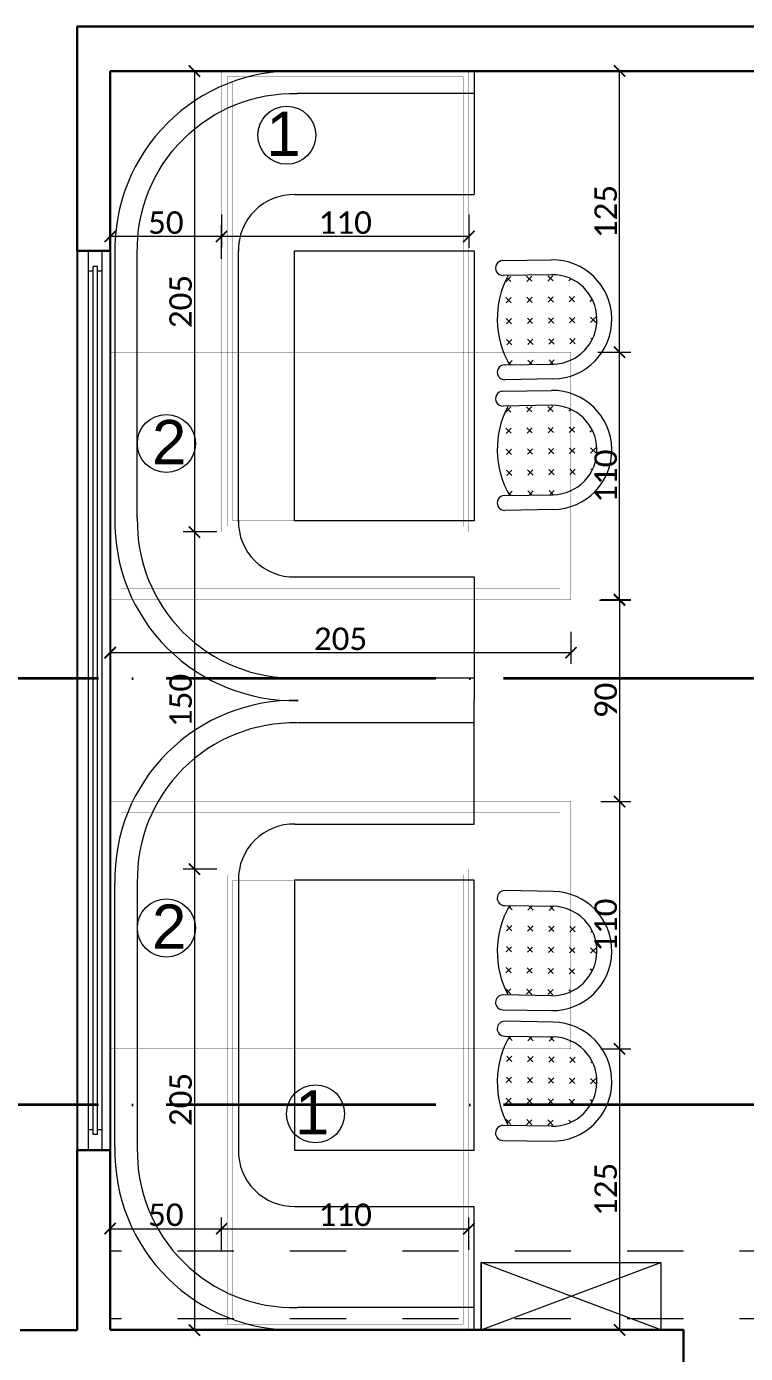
# Model space of a CAD drawing. Header units: centimetres. Extents: x -26724 to 60145, y -23645 to 6771.
# Drawn here: x -11013 to -10693, y 2288 to 2879 of the extents above; entities that cross this region are included whole.
import ezdxf

# ---------------------------------------------------------------- set-up
doc = ezdxf.new("R2010")
doc.units = ezdxf.units.CM
for name, pattern in [('ACAD_ISO04W100', [30, 24, -3, 0, -3]), ('AUSGEZOGEN', [0]), ('DALEKOVOD_VN', [5, 2.5, -2.5])]:
    doc.linetypes.add(name, pattern=pattern)
doc.layers.add('2.IZGLED', color=7, linetype='Continuous', lineweight=13)
doc.layers.add('4.KOTE', color=88, linetype='Continuous', lineweight=15)
doc.layers.add('3.IZGLED 2', color=7, linetype='Continuous', lineweight=9, true_color=0x4a4a4a)
doc.layers.add('IZGLED 2', color=253, linetype='Continuous', lineweight=9, true_color=0x828282)
doc.styles.add('0.15', font='arial.ttf', dxfattribs={"height": 0.15})
doc.styles.get("Standard").update_dxf_attribs({"font": 'calibri.ttf'})
doc.dimstyles.new('ja 1 50', dxfattribs={"dimtxt": 10, "dimasz": 5, "dimexe": 5, "dimexo": 5, "dimgap": 1, "dimtad": 1, "dimdec": 0, "dimtxsty": 'Standard', "dimblk": 'ARCHTICK', "dimcen": 2.5, "dimclrd": 256, "dimclrt": 7, "dimadec": 0, "dimazin": 0, "dimtfac": 1, "dimtdec": 0, "dimtix": 1, "dimtmove": 1, "dimatfit": 3, "dimldrblk": 'ARCHTICK', "dimfxl": 10, "dimfxlon": 1, "dimlwd": 0, "dimlwe": 9, "dimarcsym": 0})

# ---------------------------------------------------------------- blocks, each defined once
blk = doc.blocks.new('PANEL')
at = {"layer": '2.IZGLED', "color": 116, "ltscale": 12, "true_color": 0x136734, "const_width": 0.1, "elevation": 13.5}
blk.add_lwpolyline([(6748.61, 1407.99), (6953.61, 1407.99), (6953.61, 1297.99), (6748.61, 1297.99), (6748.61, 1407.99)], dxfattribs=at)
blk.add_lwpolyline([(6753.61, 1402.99), (6948.61, 1402.99), (6948.61, 1302.99), (6753.61, 1302.99)], close=True, dxfattribs=at)
blk = doc.blocks.new('_ArchTick')
at = {"color": 0, "linetype": 'ByBlock', "const_width": 0.15}
blk.add_lwpolyline([(-0.5, -0.5), (0.5, 0.5)], dxfattribs=at)
blk = doc.blocks.new('*D1831')
at = {"layer": '4.KOTE', "color": 0, "lineweight": 9, "transparency": 16777216}
for p, q in [((-10975.73, 2609.36), (-10975.73, 2595.15)), ((-10770.73, 2609.36), (-10770.73, 2595.15))]:
    blk.add_line(p, q, dxfattribs=at)
at = {"layer": '4.KOTE', "lineweight": 0, "transparency": 16777216}
blk.add_line((-10770.73, 2600.15), (-10975.73, 2600.15), dxfattribs=at)
at = {"layer": 'Defpoints', "color": 0, "transparency": 16777216}
for p in [(-10975.73, 2635, 13.5), (-10770.73, 2635, 13.5), (-10975.73, 2600.15)]:
    blk.add_point(p, dxfattribs=at)
at = {"layer": '4.KOTE', "lineweight": 0, "transparency": 16777216, "xscale": 5, "yscale": 5, "zscale": 5, "rotation": 180}
blk.add_blockref('_ArchTick', (-10975.73, 2600.15), dxfattribs=at)
at = {"layer": '4.KOTE', "lineweight": 0, "transparency": 16777216, "xscale": 5, "yscale": 5, "zscale": 5}
blk.add_blockref('_ArchTick', (-10770.73, 2600.15), dxfattribs=at)
at = {"layer": '4.KOTE', "color": 7, "transparency": 16777216, "insert": (-10873.23, 2606.28), "char_height": 10, "attachment_point": 5}
blk.add_mtext('205', dxfattribs=at)
blk = doc.blocks.new('*D1832')
at = {"layer": '4.KOTE', "color": 0, "lineweight": 9, "transparency": 16777216}
for p, q in [((-10758.05, 2733.84), (-10744.11, 2733.84)), ((-10758.05, 2623.53), (-10744.11, 2623.53))]:
    blk.add_line(p, q, dxfattribs=at)
at = {"layer": '4.KOTE', "lineweight": 0, "transparency": 16777216}
blk.add_line((-10749.11, 2623.53), (-10749.11, 2733.84), dxfattribs=at)
at = {"layer": 'Defpoints', "color": 0, "transparency": 16777216}
for p in [(-10778.01, 2733.84, 13.5), (-10749.11, 2733.84), (-10778.01, 2623.53, 13.5)]:
    blk.add_point(p, dxfattribs=at)
at = {"layer": '4.KOTE', "lineweight": 0, "transparency": 16777216, "xscale": 5, "yscale": 5, "zscale": 5}
for p, rotation in [((-10749.11, 2733.84), 90), ((-10749.11, 2623.53), 270)]:
    blk.add_blockref('_ArchTick', p, dxfattribs=dict(at, rotation=rotation))
at = {"layer": '4.KOTE', "color": 7, "transparency": 16777216, "insert": (-10755.23, 2678.68), "char_height": 10, "attachment_point": 5, "rotation": 90}
blk.add_mtext('110', dxfattribs=at)
blk = doc.blocks.new('*D1833')
at = {"layer": '4.KOTE', "color": 0, "lineweight": 9, "transparency": 16777216}
for p, q in [((-10928.3, 2858.84), (-10943.22, 2858.84)), ((-10928.3, 2653.84), (-10943.22, 2653.84))]:
    blk.add_line(p, q, dxfattribs=at)
at = {"layer": '4.KOTE', "lineweight": 0, "transparency": 16777216}
blk.add_line((-10938.22, 2858.84), (-10938.22, 2653.84), dxfattribs=at)
at = {"layer": 'Defpoints', "color": 0, "transparency": 16777216}
for p in [(-10816.13, 2858.84, 13.5), (-10938.22, 2653.84), (-10816.13, 2653.84, 13.5)]:
    blk.add_point(p, dxfattribs=at)
at = {"layer": '4.KOTE', "lineweight": 0, "transparency": 16777216, "xscale": 5, "yscale": 5, "zscale": 5}
for p, rotation in [((-10938.22, 2858.84), 90), ((-10938.22, 2653.84), 270)]:
    blk.add_blockref('_ArchTick', p, dxfattribs=dict(at, rotation=rotation))
at = {"layer": '4.KOTE', "color": 7, "transparency": 16777216, "insert": (-10944.34, 2756.34), "char_height": 10, "attachment_point": 5, "rotation": 90}
blk.add_mtext('205', dxfattribs=at)
blk = doc.blocks.new('*D1834')
at = {"layer": '4.KOTE', "color": 0, "lineweight": 9, "transparency": 16777216}
for p, q in [((-10975.73, 2782.12), (-10975.73, 2790.3)), ((-10926.13, 2775.37), (-10926.13, 2790.3))]:
    blk.add_line(p, q, dxfattribs=at)
at = {"layer": '4.KOTE', "lineweight": 0, "transparency": 16777216}
blk.add_line((-10926.13, 2785.3), (-10975.73, 2785.3), dxfattribs=at)
at = {"layer": 'Defpoints', "color": 0, "transparency": 16777216}
for p in [(-10975.73, 2785.3), (-10975.73, 2778.89, 13.5), (-10926.13, 2653.84, 13.5)]:
    blk.add_point(p, dxfattribs=at)
at = {"layer": '4.KOTE', "lineweight": 0, "transparency": 16777216, "xscale": 5, "yscale": 5, "zscale": 5, "rotation": 180}
blk.add_blockref('_ArchTick', (-10975.73, 2785.3), dxfattribs=at)
at = {"layer": '4.KOTE', "lineweight": 0, "transparency": 16777216, "xscale": 5, "yscale": 5, "zscale": 5}
blk.add_blockref('_ArchTick', (-10926.13, 2785.3), dxfattribs=at)
at = {"layer": '4.KOTE', "color": 7, "transparency": 16777216, "insert": (-10950.93, 2791.42), "char_height": 10, "attachment_point": 5}
blk.add_mtext('50', dxfattribs=at)
blk = doc.blocks.new('*D1835')
at = {"layer": '4.KOTE', "color": 0, "lineweight": 9, "transparency": 16777216}
for p, q in [((-10926.13, 2795.08), (-10926.13, 2780.3)), ((-10816.13, 2795.08), (-10816.13, 2780.3))]:
    blk.add_line(p, q, dxfattribs=at)
at = {"layer": '4.KOTE', "lineweight": 0, "transparency": 16777216}
blk.add_line((-10816.13, 2785.3), (-10926.13, 2785.3), dxfattribs=at)
at = {"layer": 'Defpoints', "color": 0, "transparency": 16777216}
for p in [(-10926.13, 2858.84, 13.5), (-10816.13, 2858.84, 13.5), (-10926.13, 2785.3)]:
    blk.add_point(p, dxfattribs=at)
at = {"layer": '4.KOTE', "lineweight": 0, "transparency": 16777216, "xscale": 5, "yscale": 5, "zscale": 5, "rotation": 180}
blk.add_blockref('_ArchTick', (-10926.13, 2785.3), dxfattribs=at)
at = {"layer": '4.KOTE', "lineweight": 0, "transparency": 16777216, "xscale": 5, "yscale": 5, "zscale": 5}
blk.add_blockref('_ArchTick', (-10816.13, 2785.3), dxfattribs=at)
at = {"layer": '4.KOTE', "color": 7, "transparency": 16777216, "insert": (-10871.13, 2791.42), "char_height": 10, "attachment_point": 5}
blk.add_mtext('110', dxfattribs=at)
blk = doc.blocks.new('*D1836')
at = {"layer": '4.KOTE', "color": 0, "lineweight": 9, "transparency": 16777216}
for p, q in [((-10928.3, 2653.84), (-10943.22, 2653.84)), ((-10928.3, 2503.94), (-10943.22, 2503.94))]:
    blk.add_line(p, q, dxfattribs=at)
at = {"layer": '4.KOTE', "lineweight": 0, "transparency": 16777216}
blk.add_line((-10938.22, 2653.84), (-10938.22, 2503.94), dxfattribs=at)
at = {"layer": 'Defpoints', "color": 0, "transparency": 16777216}
for p in [(-10816.13, 2653.84, 13.5), (-10938.22, 2503.94), (-10816.13, 2503.94, 13.5)]:
    blk.add_point(p, dxfattribs=at)
at = {"layer": '4.KOTE', "lineweight": 0, "transparency": 16777216, "xscale": 5, "yscale": 5, "zscale": 5}
for p, rotation in [((-10938.22, 2653.84), 90), ((-10938.22, 2503.94), 270)]:
    blk.add_blockref('_ArchTick', p, dxfattribs=dict(at, rotation=rotation))
at = {"layer": '4.KOTE', "color": 7, "transparency": 16777216, "insert": (-10944.34, 2578.89), "char_height": 10, "attachment_point": 5, "rotation": 90}
blk.add_mtext('150', dxfattribs=at)
blk = doc.blocks.new('*D1837')
at = {"layer": '4.KOTE', "color": 0, "lineweight": 9, "transparency": 16777216}
for p, q in [((-10928.3, 2503.94), (-10943.22, 2503.94)), ((-10936.89, 2298.89), (-10943.22, 2298.89))]:
    blk.add_line(p, q, dxfattribs=at)
at = {"layer": '4.KOTE', "lineweight": 0, "transparency": 16777216}
blk.add_line((-10938.22, 2503.94), (-10938.22, 2298.89), dxfattribs=at)
at = {"layer": 'Defpoints', "color": 0, "transparency": 16777216}
for p in [(-10816.13, 2503.94, 13.5), (-10938.22, 2298.89), (-10934.08, 2298.89, 13.5)]:
    blk.add_point(p, dxfattribs=at)
at = {"layer": '4.KOTE', "lineweight": 0, "transparency": 16777216, "xscale": 5, "yscale": 5, "zscale": 5}
for p, rotation in [((-10938.22, 2503.94), 90), ((-10938.22, 2298.89), 270)]:
    blk.add_blockref('_ArchTick', p, dxfattribs=dict(at, rotation=rotation))
at = {"layer": '4.KOTE', "color": 7, "transparency": 16777216, "insert": (-10944.34, 2401.41), "char_height": 10, "attachment_point": 5, "rotation": 90}
blk.add_mtext('205', dxfattribs=at)
blk = doc.blocks.new('*D1838')
at = {"layer": '4.KOTE', "color": 0, "lineweight": 9, "transparency": 16777216}
for p, q in [((-10757.49, 2623.84), (-10744.11, 2623.84)), ((-10757.49, 2533.94), (-10744.11, 2533.94))]:
    blk.add_line(p, q, dxfattribs=at)
at = {"layer": '4.KOTE', "lineweight": 0, "transparency": 16777216}
blk.add_line((-10749.11, 2623.84), (-10749.11, 2533.94), dxfattribs=at)
at = {"layer": 'Defpoints', "color": 0, "transparency": 16777216}
for p in [(-10770.73, 2623.84, 13.5), (-10770.73, 2533.94, 13.5), (-10749.11, 2533.94)]:
    blk.add_point(p, dxfattribs=at)
at = {"layer": '4.KOTE', "lineweight": 0, "transparency": 16777216, "xscale": 5, "yscale": 5, "zscale": 5}
for p, rotation in [((-10749.11, 2623.84), 90), ((-10749.11, 2533.94), 270)]:
    blk.add_blockref('_ArchTick', p, dxfattribs=dict(at, rotation=rotation))
at = {"layer": '4.KOTE', "color": 7, "transparency": 16777216, "insert": (-10755.23, 2578.89), "char_height": 10, "attachment_point": 5, "rotation": 90}
blk.add_mtext('90', dxfattribs=at)
blk = doc.blocks.new('*D1839')
at = {"layer": '4.KOTE', "color": 0, "lineweight": 9, "transparency": 16777216}
for p, q in [((-10757.49, 2533.94), (-10744.11, 2533.94)), ((-10757.49, 2423.94), (-10744.11, 2423.94))]:
    blk.add_line(p, q, dxfattribs=at)
at = {"layer": '4.KOTE', "lineweight": 0, "transparency": 16777216}
blk.add_line((-10749.11, 2533.94), (-10749.11, 2423.94), dxfattribs=at)
at = {"layer": 'Defpoints', "color": 0, "transparency": 16777216}
for p in [(-10770.73, 2533.94, 13.5), (-10770.73, 2423.94, 13.5), (-10749.11, 2423.94)]:
    blk.add_point(p, dxfattribs=at)
at = {"layer": '4.KOTE', "lineweight": 0, "transparency": 16777216, "xscale": 5, "yscale": 5, "zscale": 5}
for p, rotation in [((-10749.11, 2533.94), 90), ((-10749.11, 2423.94), 270)]:
    blk.add_blockref('_ArchTick', p, dxfattribs=dict(at, rotation=rotation))
at = {"layer": '4.KOTE', "color": 7, "transparency": 16777216, "insert": (-10755.23, 2478.94), "char_height": 10, "attachment_point": 5, "rotation": 90}
blk.add_mtext('110', dxfattribs=at)
blk = doc.blocks.new('*D1840')
at = {"layer": '4.KOTE', "color": 0, "lineweight": 9, "transparency": 16777216}
for p, q in [((-10757.49, 2423.94), (-10744.11, 2423.94)), ((-10740.21, 2298.89), (-10754.11, 2298.89))]:
    blk.add_line(p, q, dxfattribs=at)
at = {"layer": '4.KOTE', "lineweight": 0, "transparency": 16777216}
blk.add_line((-10749.11, 2423.94), (-10749.11, 2298.89), dxfattribs=at)
at = {"layer": 'Defpoints', "color": 0, "transparency": 16777216}
for p in [(-10770.73, 2423.94, 13.5), (-10749.11, 2298.89), (-10720.73, 2298.89, 13.5)]:
    blk.add_point(p, dxfattribs=at)
at = {"layer": '4.KOTE', "lineweight": 0, "transparency": 16777216, "xscale": 5, "yscale": 5, "zscale": 5}
for p, rotation in [((-10749.11, 2423.94), 90), ((-10749.11, 2298.89), 270)]:
    blk.add_blockref('_ArchTick', p, dxfattribs=dict(at, rotation=rotation))
at = {"layer": '4.KOTE', "color": 7, "transparency": 16777216, "insert": (-10755.23, 2361.41), "char_height": 10, "attachment_point": 5, "rotation": 90}
blk.add_mtext('125', dxfattribs=at)
blk = doc.blocks.new('*D1841')
at = {"layer": '4.KOTE', "color": 0, "lineweight": 9, "transparency": 16777216}
for p, q in [((-10758.75, 2858.89), (-10744.11, 2858.89)), ((-10758.75, 2733.84), (-10744.11, 2733.84))]:
    blk.add_line(p, q, dxfattribs=at)
at = {"layer": '4.KOTE', "lineweight": 0, "transparency": 16777216}
blk.add_line((-10749.11, 2733.84), (-10749.11, 2858.89), dxfattribs=at)
at = {"layer": 'Defpoints', "color": 0, "transparency": 16777216}
for p in [(-10804.86, 2858.89, 13.5), (-10749.11, 2858.89), (-10804.86, 2733.84, 13.5)]:
    blk.add_point(p, dxfattribs=at)
at = {"layer": '4.KOTE', "lineweight": 0, "transparency": 16777216, "xscale": 5, "yscale": 5, "zscale": 5}
for p, rotation in [((-10749.11, 2858.89), 90), ((-10749.11, 2733.84), 270)]:
    blk.add_blockref('_ArchTick', p, dxfattribs=dict(at, rotation=rotation))
at = {"layer": '4.KOTE', "color": 7, "transparency": 16777216, "insert": (-10755.23, 2796.36), "char_height": 10, "attachment_point": 5, "rotation": 90}
blk.add_mtext('125', dxfattribs=at)
blk = doc.blocks.new('*D1842')
at = {"layer": '4.KOTE', "color": 0, "lineweight": 9, "transparency": 16777216}
for p, q in [((-10975.73, 2334.48), (-10975.73, 2348.96)), ((-10926.13, 2334.48), (-10926.13, 2348.96))]:
    blk.add_line(p, q, dxfattribs=at)
at = {"layer": '4.KOTE', "lineweight": 0, "transparency": 16777216}
blk.add_line((-10975.73, 2343.96), (-10926.13, 2343.96), dxfattribs=at)
at = {"layer": 'Defpoints', "color": 0, "transparency": 16777216}
for p in [(-10926.13, 2343.96), (-10975.73, 2298.89, 13.5), (-10926.13, 2298.89, 13.5)]:
    blk.add_point(p, dxfattribs=at)
at = {"layer": '4.KOTE', "lineweight": 0, "transparency": 16777216, "xscale": 5, "yscale": 5, "zscale": 5, "rotation": 180}
blk.add_blockref('_ArchTick', (-10975.73, 2343.96), dxfattribs=at)
at = {"layer": '4.KOTE', "lineweight": 0, "transparency": 16777216, "xscale": 5, "yscale": 5, "zscale": 5}
blk.add_blockref('_ArchTick', (-10926.13, 2343.96), dxfattribs=at)
at = {"layer": '4.KOTE', "color": 7, "transparency": 16777216, "insert": (-10950.93, 2350.09), "char_height": 10, "attachment_point": 5}
blk.add_mtext('50', dxfattribs=at)
blk = doc.blocks.new('*D1843')
at = {"layer": '4.KOTE', "color": 0, "lineweight": 9, "transparency": 16777216}
for p, q in [((-10926.13, 2333.96), (-10926.13, 2348.96)), ((-10816.13, 2334.48), (-10816.13, 2348.96))]:
    blk.add_line(p, q, dxfattribs=at)
at = {"layer": '4.KOTE', "lineweight": 0, "transparency": 16777216}
blk.add_line((-10926.13, 2343.96), (-10816.13, 2343.96), dxfattribs=at)
at = {"layer": 'Defpoints', "color": 0, "transparency": 16777216}
for p in [(-10816.13, 2343.96), (-10816.13, 2298.94, 13.5), (-10926.13, 0, 13.5)]:
    blk.add_point(p, dxfattribs=at)
at = {"layer": '4.KOTE', "lineweight": 0, "transparency": 16777216, "xscale": 5, "yscale": 5, "zscale": 5, "rotation": 180}
blk.add_blockref('_ArchTick', (-10926.13, 2343.96), dxfattribs=at)
at = {"layer": '4.KOTE', "lineweight": 0, "transparency": 16777216, "xscale": 5, "yscale": 5, "zscale": 5}
blk.add_blockref('_ArchTick', (-10816.13, 2343.96), dxfattribs=at)
at = {"layer": '4.KOTE', "color": 7, "transparency": 16777216, "insert": (-10871.13, 2350.09), "char_height": 10, "attachment_point": 5}
blk.add_mtext('110', dxfattribs=at)

msp = doc.modelspace()

# ---------------------------------------------------------------- linework, layer by layer
at = {"layer": '2.IZGLED', "color": 1, "linetype": 'DALEKOVOD_VN', "ltscale": 2, "const_width": 0.1, "elevation": 13.5}
for points in [[(-10818.63, 2856.34), (-10818.63, 2656.34), (-10923.63, 2656.34), (-10923.63, 2856.34)], [(-10818.63, 2501.44), (-10818.63, 2301.44), (-10923.63, 2301.44), (-10923.63, 2501.44)]]:
    msp.add_lwpolyline(points, close=True, dxfattribs=at)
at = {"layer": '2.IZGLED', "color": 241, "ltscale": 12, "true_color": 0xf7abae, "const_width": 0.1, "elevation": 13.5}
for points in [[(-10975.73, 2623.84), (-10770.73, 2623.84), (-10770.73, 2733.84), (-10975.73, 2733.84), (-10975.73, 2623.84)], [(-10975.73, 2533.94), (-10770.73, 2533.94), (-10770.73, 2423.94), (-10975.73, 2423.94), (-10975.73, 2533.94)]]:
    msp.add_lwpolyline(points, dxfattribs=at)
for points in [[(-10970.73, 2628.84), (-10775.73, 2628.84), (-10775.73, 2728.84), (-10970.73, 2728.84)], [(-10970.73, 2528.94), (-10775.73, 2528.94), (-10775.73, 2428.94), (-10970.73, 2428.94)]]:
    msp.add_lwpolyline(points, close=True, dxfattribs=at)
at = {"layer": '2.IZGLED', "color": 116, "ltscale": 12, "true_color": 0x136734, "const_width": 0.1, "elevation": 13.5}
msp.add_lwpolyline([(-10816.13, 2503.94), (-10816.13, 2298.94), (-10926.13, 2298.94), (-10926.13, 2503.94), (-10816.13, 2503.94)], dxfattribs=at)
msp.add_lwpolyline([(-10821.13, 2498.94), (-10821.13, 2303.94), (-10921.13, 2303.94), (-10921.13, 2498.94)], close=True, dxfattribs=at)
at = {"layer": '3.IZGLED 2', "lineweight": 30}
for p, q in [((-10685.73, 2878.67, 13.5), (-10990.45, 2878.67, 13.5)), ((-10990.45, 2878.67, 13.5), (-10990.45, 2778.89, 13.5)), ((-10975.73, 2778.89, 13.5), (-10975.73, 2858.89, 13.5)), ((-10975.73, 2858.89, 13.5), (-10685.73, 2858.89, 13.5)), ((-10990.45, 2778.89, 13.5), (-10975.73, 2778.89, 13.5)), ((-10990.45, 2378.89, 13.5), (-10990.45, 2298.78, 13.5)), ((-10990.45, 2378.89, 13.5), (-10975.73, 2378.89, 13.5)), ((-10975.73, 2298.89, 13.5), (-10975.73, 2378.89, 13.5)), ((-10990.45, 2298.78, 13.5), (-11015.73, 2298.78, 13.5)), ((-10720.73, 2298.89, 13.5), (-10975.73, 2298.89, 13.5)), ((-10720.73, 2213.89, 13.5), (-10720.73, 2298.89, 13.5))]:
    msp.add_line(p, q, dxfattribs=at)
at = {"layer": '3.IZGLED 2'}
for p, q in [((-10813.73, 2858.89, 13.5), (-10892.09, 2858.89, 13.5)), ((-10813.73, 2858.89, 27), (-10813.73, 2803.9, 27)), ((-10813.73, 2848.89, 13.5), (-10892.34, 2848.89, 13.5)), ((-10893.58, 2803.9, 13.5), (-10813.73, 2803.9, 13.5)), ((-10985.34, 2378.89, 13.5), (-10985.34, 2778.89, 13.5)), ((-10979.34, 2378.89, 13.5), (-10979.34, 2778.89, 13.5)), ((-10973.63, 2777.63, 13.5), (-10973.63, 2660.15, 13.5)), ((-10918.65, 2658.04, 13.5), (-10918.65, 2778.91, 13.5)), ((-10983.34, 2769.89, 13.5), (-10985.34, 2769.89, 13.5)), ((-10983.34, 2385.89, 13.5), (-10983.34, 2771.89, 13.5)), ((-10981.34, 2771.89, 13.5), (-10983.34, 2771.89, 13.5)), ((-10981.34, 2385.89, 13.5), (-10981.34, 2771.89, 13.5)), ((-10979.34, 2769.89, 13.5), (-10981.34, 2769.89, 13.5)), ((-10893.58, 2633.87, 13.5), (-10813.73, 2633.87, 13.5)), ((-10813.73, 2633.87, 13.5), (-10813.73, 2578.89, 13.5)), ((-10813.73, 2588.89, 13.5), (-10892.09, 2588.89, 13.5)), ((-10813.73, 2523.9, 13.5), (-10813.73, 2578.89, 13.5)), ((-10813.73, 2568.89, 13.5), (-10892.09, 2568.89, 13.5)), ((-10893.58, 2523.9, 13.5), (-10813.73, 2523.9, 13.5)), ((-10973.63, 2380.15, 13.5), (-10973.63, 2497.63, 13.5)), ((-10918.65, 2499.74, 13.5), (-10918.65, 2378.87, 13.5)), ((-10983.34, 2387.89, 13.5), (-10985.34, 2387.89, 13.5)), ((-10981.34, 2385.89, 13.5), (-10983.34, 2385.89, 13.5)), ((-10979.34, 2387.89, 13.5), (-10981.34, 2387.89, 13.5)), ((-10893.58, 2353.87, 13.5), (-10813.73, 2353.88, 13.5)), ((-10813.73, 2298.89, 27), (-10813.73, 2353.87, 27)), ((-10810.73, 2328.89, 13.5), (-10810.73, 2298.9, 13.5)), ((-10810.73, 2298.89, 13.5), (-10730.73, 2328.89, 13.5)), ((-10730.73, 2298.89, 13.5), (-10810.73, 2328.89, 13.5)), ((-10813.73, 2308.89, 13.5), (-10892.34, 2308.89, 13.5)), ((-10813.73, 2298.89, 13.5), (-10892.09, 2298.89, 13.5))]:
    msp.add_line(p, q, dxfattribs=at)
at = {"layer": '3.IZGLED 2', "lineweight": 25, "ltscale": 12}
for p, q in [((-10990.45, 2778.89, 13.5), (-10990.45, 2378.89, 13.5)), ((-10975.73, 2778.89, 13.5), (-10975.73, 2378.89, 13.5))]:
    msp.add_line(p, q, dxfattribs=at)
at = {"layer": '3.IZGLED 2', "transparency": 33554687}
for p, q in [((-10801.02, 2774.55, 13.5), (-10779.44, 2774.9, 13.5)), ((-10779.33, 2768.28, 13.5), (-10800.91, 2767.93, 13.5)), ((-10799.76, 2765.16, 13.5), (-10797.45, 2767.54, 13.5)), ((-10799.23, 2766.95, 13.5), (-10797.42, 2765.2, 13.5)), ((-10790.43, 2767.65, 13.5), (-10788.06, 2765.35, 13.5)), ((-10790.4, 2765.31, 13.5), (-10788.09, 2767.69, 13.5)), ((-10781.07, 2767.8, 13.5), (-10778.69, 2765.49, 13.5)), ((-10781.03, 2765.46, 13.5), (-10778.73, 2767.83, 13.5)), ((-10771.67, 2765.61, 13.5), (-10770.8, 2766.51, 13.5)), ((-10769.62, 2765.92, 13.5), (-10769.33, 2765.64, 13.5)), ((-10799.65, 2758.14, 13.5), (-10797.27, 2755.84, 13.5)), ((-10799.61, 2755.8, 13.5), (-10797.3, 2758.18, 13.5)), ((-10790.28, 2758.29, 13.5), (-10787.91, 2755.98, 13.5)), ((-10790.25, 2755.95, 13.5), (-10787.94, 2758.32, 13.5)), ((-10780.92, 2758.44, 13.5), (-10778.55, 2756.13, 13.5)), ((-10780.89, 2756.1, 13.5), (-10778.58, 2758.47, 13.5)), ((-10771.56, 2758.59, 13.5), (-10769.18, 2756.28, 13.5)), ((-10771.52, 2756.25, 13.5), (-10769.22, 2758.62, 13.5)), ((-10762.2, 2758.74, 13.5), (-10761.83, 2758.37, 13.5)), ((-10762.16, 2756.39, 13.5), (-10761.26, 2757.33, 13.5)), ((-10799.5, 2748.78, 13.5), (-10797.12, 2746.47, 13.5)), ((-10799.46, 2746.44, 13.5), (-10797.16, 2748.81, 13.5)), ((-10790.13, 2748.93, 13.5), (-10787.76, 2746.62, 13.5)), ((-10790.1, 2746.59, 13.5), (-10787.79, 2748.96, 13.5)), ((-10780.77, 2749.08, 13.5), (-10778.4, 2746.77, 13.5)), ((-10780.74, 2746.74, 13.5), (-10778.43, 2749.11, 13.5)), ((-10771.41, 2749.22, 13.5), (-10769.03, 2746.92, 13.5)), ((-10771.38, 2746.88, 13.5), (-10769.07, 2749.26, 13.5)), ((-10762.05, 2749.37, 13.5), (-10759.67, 2747.07, 13.5)), ((-10762.01, 2747.03, 13.5), (-10759.71, 2749.41, 13.5)), ((-10759.15, 2748.7, 13.5), (-10759.16, 2748.74, 13.5)), ((-10752.54, 2748.84, 13.5), (-10752.54, 2748.8, 13.5)), ((-10799.35, 2739.42, 13.5), (-10796.97, 2737.11, 13.5)), ((-10799.31, 2737.08, 13.5), (-10797.01, 2739.45, 13.5)), ((-10789.99, 2739.57, 13.5), (-10787.61, 2737.26, 13.5)), ((-10789.95, 2737.22, 13.5), (-10787.65, 2739.6, 13.5)), ((-10780.62, 2739.71, 13.5), (-10778.25, 2737.41, 13.5)), ((-10780.59, 2737.37, 13.5), (-10778.28, 2739.75, 13.5)), ((-10771.26, 2739.86, 13.5), (-10768.89, 2737.56, 13.5)), ((-10771.23, 2737.52, 13.5), (-10768.92, 2739.9, 13.5)), ((-10761.9, 2740.01, 13.5), (-10761.29, 2739.42, 13.5)), ((-10800.28, 2728.18, 13.5), (-10778.7, 2728.52, 13.5)), ((-10798.94, 2729.8, 13.5), (-10797.31, 2728.23, 13.5)), ((-10798.29, 2728.61, 13.5), (-10796.86, 2730.09, 13.5)), ((-10789.84, 2730.2, 13.5), (-10787.95, 2728.38, 13.5)), ((-10789.32, 2728.35, 13.5), (-10787.5, 2730.24, 13.5)), ((-10780.48, 2730.35, 13.5), (-10778.59, 2728.53, 13.5)), ((-10779.96, 2728.5, 13.5), (-10778.13, 2730.39, 13.5)), ((-10771.11, 2730.5, 13.5), (-10770.87, 2730.27, 13.5)), ((-10778.59, 2721.91, 13.5), (-10800.17, 2721.56, 13.5)), ((-10801.02, 2716.46, 13.5), (-10779.44, 2716.81, 13.5)), ((-10779.33, 2710.19, 13.5), (-10800.91, 2709.84, 13.5)), ((-10799.76, 2707.07, 13.5), (-10797.45, 2709.45, 13.5)), ((-10790.43, 2709.56, 13.5), (-10788.06, 2707.25, 13.5)), ((-10790.4, 2707.22, 13.5), (-10788.09, 2709.59, 13.5)), ((-10781.07, 2709.71, 13.5), (-10778.69, 2707.4, 13.5)), ((-10781.03, 2707.37, 13.5), (-10778.73, 2709.74, 13.5)), ((-10799.23, 2708.86, 13.5), (-10797.42, 2707.11, 13.5)), ((-10771.67, 2707.52, 13.5), (-10770.8, 2708.41, 13.5)), ((-10769.62, 2707.83, 13.5), (-10769.33, 2707.55, 13.5)), ((-10799.65, 2700.05, 13.5), (-10797.27, 2697.74, 13.5)), ((-10799.61, 2697.71, 13.5), (-10797.3, 2700.08, 13.5)), ((-10790.28, 2700.2, 13.5), (-10787.91, 2697.89, 13.5)), ((-10790.25, 2697.86, 13.5), (-10787.94, 2700.23, 13.5)), ((-10780.92, 2700.35, 13.5), (-10778.55, 2698.04, 13.5)), ((-10780.89, 2698.01, 13.5), (-10778.58, 2700.38, 13.5)), ((-10771.56, 2700.5, 13.5), (-10769.18, 2698.19, 13.5)), ((-10771.52, 2698.15, 13.5), (-10769.22, 2700.53, 13.5)), ((-10762.2, 2700.64, 13.5), (-10761.83, 2700.28, 13.5)), ((-10762.16, 2698.3, 13.5), (-10761.26, 2699.24, 13.5)), ((-10799.5, 2690.69, 13.5), (-10797.12, 2688.38, 13.5)), ((-10799.46, 2688.35, 13.5), (-10797.16, 2690.72, 13.5)), ((-10790.13, 2690.84, 13.5), (-10787.76, 2688.53, 13.5)), ((-10790.1, 2688.5, 13.5), (-10787.79, 2690.87, 13.5)), ((-10780.77, 2690.98, 13.5), (-10778.4, 2688.68, 13.5)), ((-10780.74, 2688.64, 13.5), (-10778.43, 2691.02, 13.5)), ((-10771.41, 2691.13, 13.5), (-10769.03, 2688.83, 13.5)), ((-10771.38, 2688.79, 13.5), (-10769.07, 2691.17, 13.5)), ((-10762.05, 2691.28, 13.5), (-10759.67, 2688.98, 13.5)), ((-10762.01, 2688.94, 13.5), (-10759.71, 2691.32, 13.5)), ((-10759.15, 2690.61, 13.5), (-10759.16, 2690.65, 13.5)), ((-10752.54, 2690.75, 13.5), (-10752.54, 2690.71, 13.5)), ((-10799.35, 2681.32, 13.5), (-10796.97, 2679.02, 13.5)), ((-10799.31, 2678.98, 13.5), (-10797.01, 2681.36, 13.5)), ((-10789.99, 2681.47, 13.5), (-10787.61, 2679.17, 13.5)), ((-10789.95, 2679.13, 13.5), (-10787.65, 2681.51, 13.5)), ((-10780.62, 2681.62, 13.5), (-10778.25, 2679.32, 13.5)), ((-10780.59, 2679.28, 13.5), (-10778.28, 2681.66, 13.5)), ((-10771.26, 2681.77, 13.5), (-10768.89, 2679.47, 13.5)), ((-10771.23, 2679.43, 13.5), (-10768.92, 2681.81, 13.5)), ((-10761.9, 2681.92, 13.5), (-10761.29, 2681.33, 13.5)), ((-10800.28, 2670.09, 13.5), (-10778.7, 2670.43, 13.5)), ((-10798.94, 2671.71, 13.5), (-10797.31, 2670.14, 13.5)), ((-10798.29, 2670.52, 13.5), (-10796.86, 2672, 13.5)), ((-10789.84, 2672.11, 13.5), (-10787.95, 2670.29, 13.5)), ((-10789.32, 2670.26, 13.5), (-10787.5, 2672.15, 13.5)), ((-10780.48, 2672.26, 13.5), (-10778.59, 2670.44, 13.5)), ((-10779.96, 2670.41, 13.5), (-10778.13, 2672.3, 13.5)), ((-10771.11, 2672.41, 13.5), (-10770.87, 2672.18, 13.5)), ((-10778.59, 2663.81, 13.5), (-10800.17, 2663.47, 13.5)), ((-10778.59, 2493.96, 13.5), (-10800.17, 2494.31, 13.5)), ((-10800.28, 2487.69, 13.5), (-10778.7, 2487.34, 13.5)), ((-10798.94, 2486.07, 13.5), (-10797.31, 2487.64, 13.5)), ((-10798.29, 2487.26, 13.5), (-10796.86, 2485.78, 13.5)), ((-10789.84, 2485.66, 13.5), (-10787.95, 2487.49, 13.5)), ((-10789.32, 2487.51, 13.5), (-10787.5, 2485.63, 13.5)), ((-10780.48, 2485.51, 13.5), (-10778.59, 2487.34, 13.5)), ((-10779.96, 2487.36, 13.5), (-10778.13, 2485.48, 13.5)), ((-10771.11, 2485.37, 13.5), (-10770.87, 2485.6, 13.5)), ((-10799.35, 2476.45, 13.5), (-10796.97, 2478.75, 13.5)), ((-10799.31, 2478.79, 13.5), (-10797.01, 2476.41, 13.5)), ((-10789.99, 2476.3, 13.5), (-10787.61, 2478.61, 13.5)), ((-10789.95, 2478.64, 13.5), (-10787.65, 2476.27, 13.5)), ((-10780.62, 2476.15, 13.5), (-10778.25, 2478.46, 13.5)), ((-10780.59, 2478.49, 13.5), (-10778.28, 2476.12, 13.5)), ((-10771.26, 2476, 13.5), (-10768.89, 2478.31, 13.5)), ((-10771.23, 2478.34, 13.5), (-10768.92, 2475.97, 13.5)), ((-10761.9, 2475.85, 13.5), (-10761.29, 2476.45, 13.5)), ((-10799.5, 2467.09, 13.5), (-10797.12, 2469.39, 13.5)), ((-10799.46, 2469.43, 13.5), (-10797.16, 2467.05, 13.5)), ((-10790.13, 2466.94, 13.5), (-10787.76, 2469.24, 13.5)), ((-10790.1, 2469.28, 13.5), (-10787.79, 2466.9, 13.5)), ((-10780.77, 2466.79, 13.5), (-10778.4, 2469.1, 13.5)), ((-10780.74, 2469.13, 13.5), (-10778.43, 2466.75, 13.5)), ((-10771.41, 2466.64, 13.5), (-10769.03, 2468.95, 13.5)), ((-10771.38, 2468.98, 13.5), (-10769.07, 2466.61, 13.5)), ((-10762.05, 2466.49, 13.5), (-10759.67, 2468.8, 13.5)), ((-10762.01, 2468.83, 13.5), (-10759.71, 2466.46, 13.5)), ((-10759.15, 2467.17, 13.5), (-10759.16, 2467.13, 13.5)), ((-10752.54, 2467.02, 13.5), (-10752.54, 2467.06, 13.5)), ((-10799.65, 2457.73, 13.5), (-10797.27, 2460.03, 13.5)), ((-10799.61, 2460.07, 13.5), (-10797.3, 2457.69, 13.5)), ((-10790.28, 2457.58, 13.5), (-10787.91, 2459.88, 13.5)), ((-10790.25, 2459.92, 13.5), (-10787.94, 2457.54, 13.5)), ((-10780.92, 2457.43, 13.5), (-10778.55, 2459.73, 13.5)), ((-10780.89, 2459.77, 13.5), (-10778.58, 2457.39, 13.5)), ((-10771.56, 2457.28, 13.5), (-10769.18, 2459.58, 13.5)), ((-10771.52, 2459.62, 13.5), (-10769.22, 2457.24, 13.5)), ((-10762.2, 2457.13, 13.5), (-10761.83, 2457.5, 13.5)), ((-10762.16, 2459.47, 13.5), (-10761.26, 2458.54, 13.5)), ((-10799.76, 2450.71, 13.5), (-10797.45, 2448.33, 13.5)), ((-10799.23, 2448.92, 13.5), (-10797.42, 2450.67, 13.5)), ((-10790.43, 2448.22, 13.5), (-10788.06, 2450.52, 13.5)), ((-10790.4, 2450.56, 13.5), (-10788.09, 2448.18, 13.5)), ((-10781.07, 2448.07, 13.5), (-10778.69, 2450.37, 13.5)), ((-10781.03, 2450.41, 13.5), (-10778.73, 2448.03, 13.5)), ((-10771.67, 2450.26, 13.5), (-10770.8, 2449.36, 13.5)), ((-10769.62, 2449.95, 13.5), (-10769.33, 2450.22, 13.5)), ((-10779.33, 2447.59, 13.5), (-10800.91, 2447.93, 13.5)), ((-10801.02, 2441.31, 13.5), (-10779.44, 2440.97, 13.5)), ((-10778.59, 2435.87, 13.5), (-10800.17, 2436.22, 13.5)), ((-10800.28, 2429.6, 13.5), (-10778.7, 2429.25, 13.5)), ((-10798.94, 2427.97, 13.5), (-10797.31, 2429.55, 13.5)), ((-10798.29, 2429.17, 13.5), (-10796.86, 2427.68, 13.5)), ((-10789.84, 2427.57, 13.5), (-10787.95, 2429.4, 13.5)), ((-10789.32, 2429.42, 13.5), (-10787.5, 2427.54, 13.5)), ((-10780.48, 2427.42, 13.5), (-10778.59, 2429.25, 13.5)), ((-10779.96, 2429.27, 13.5), (-10778.13, 2427.39, 13.5)), ((-10771.11, 2427.27, 13.5), (-10770.87, 2427.51, 13.5)), ((-10799.35, 2418.36, 13.5), (-10796.97, 2420.66, 13.5)), ((-10799.31, 2420.7, 13.5), (-10797.01, 2418.32, 13.5)), ((-10789.99, 2418.21, 13.5), (-10787.61, 2420.51, 13.5)), ((-10789.95, 2420.55, 13.5), (-10787.65, 2418.17, 13.5)), ((-10780.62, 2418.06, 13.5), (-10778.25, 2420.37, 13.5)), ((-10780.59, 2420.4, 13.5), (-10778.28, 2418.03, 13.5)), ((-10771.26, 2417.91, 13.5), (-10768.89, 2420.22, 13.5)), ((-10771.23, 2420.25, 13.5), (-10768.92, 2417.88, 13.5)), ((-10761.9, 2417.76, 13.5), (-10761.29, 2418.36, 13.5)), ((-10799.5, 2409, 13.5), (-10797.12, 2411.3, 13.5)), ((-10799.46, 2411.34, 13.5), (-10797.16, 2408.96, 13.5)), ((-10790.13, 2408.85, 13.5), (-10787.76, 2411.15, 13.5)), ((-10790.1, 2411.19, 13.5), (-10787.79, 2408.81, 13.5)), ((-10780.77, 2408.7, 13.5), (-10778.4, 2411, 13.5)), ((-10780.74, 2411.04, 13.5), (-10778.43, 2408.66, 13.5)), ((-10771.41, 2408.55, 13.5), (-10769.03, 2410.86, 13.5)), ((-10771.38, 2410.89, 13.5), (-10769.07, 2408.51, 13.5)), ((-10762.05, 2408.4, 13.5), (-10759.67, 2410.71, 13.5)), ((-10762.01, 2410.74, 13.5), (-10759.71, 2408.37, 13.5)), ((-10759.15, 2409.08, 13.5), (-10759.16, 2409.04, 13.5)), ((-10752.54, 2408.93, 13.5), (-10752.54, 2408.97, 13.5)), ((-10799.65, 2399.64, 13.5), (-10797.27, 2401.94, 13.5)), ((-10799.61, 2401.98, 13.5), (-10797.3, 2399.6, 13.5)), ((-10790.28, 2399.49, 13.5), (-10787.91, 2401.79, 13.5)), ((-10790.25, 2401.83, 13.5), (-10787.94, 2399.45, 13.5)), ((-10780.92, 2399.34, 13.5), (-10778.55, 2401.64, 13.5)), ((-10780.89, 2401.68, 13.5), (-10778.58, 2399.3, 13.5)), ((-10771.56, 2399.19, 13.5), (-10769.18, 2401.49, 13.5)), ((-10771.52, 2401.53, 13.5), (-10769.22, 2399.15, 13.5)), ((-10762.2, 2399.04, 13.5), (-10761.83, 2399.4, 13.5)), ((-10762.16, 2401.38, 13.5), (-10761.26, 2400.45, 13.5)), ((-10799.76, 2392.62, 13.5), (-10797.45, 2390.24, 13.5)), ((-10799.23, 2390.82, 13.5), (-10797.42, 2392.58, 13.5)), ((-10790.43, 2390.13, 13.5), (-10788.06, 2392.43, 13.5)), ((-10790.4, 2392.47, 13.5), (-10788.09, 2390.09, 13.5)), ((-10781.07, 2389.98, 13.5), (-10778.69, 2392.28, 13.5)), ((-10781.03, 2392.32, 13.5), (-10778.73, 2389.94, 13.5)), ((-10771.67, 2392.17, 13.5), (-10770.8, 2391.27, 13.5)), ((-10769.62, 2391.86, 13.5), (-10769.33, 2392.13, 13.5)), ((-10779.33, 2389.5, 13.5), (-10800.91, 2389.84, 13.5)), ((-10801.02, 2383.22, 13.5), (-10779.44, 2382.88, 13.5))]:
    msp.add_line(p, q, dxfattribs=at)
at = {"layer": '3.IZGLED 2', "linetype": 'AUSGEZOGEN', "lineweight": 18, "transparency": 33554687}
for p, q in [((-10913.65, 2592.42, 13.5), (-10913.65, 2592.42, 13.5)), ((-10913.65, 2565.35, 13.5), (-10913.65, 2565.35, 13.5))]:
    msp.add_line(p, q, dxfattribs=at)
at = {"layer": '3.IZGLED 2', "color": 4, "linetype": 'DALEKOVOD_VN', "ltscale": 10}
for p, q in [((-9520.73, 2333.89, 13.5), (-10975.73, 2333.89, 13.5)), ((-9520.73, 2303.89, 13.5), (-10975.73, 2303.89, 13.5))]:
    msp.add_line(p, q, dxfattribs=at)
at = {"layer": '3.IZGLED 2', "elevation": 13.5}
for points in [[(-10963.64, 2659.83), (-10963.64, 2777.9, -0.427518), (-10892.34, 2848.89, -0.427518)], [(-10963.64, 2497.95), (-10963.64, 2379.88, 0.427518), (-10892.34, 2308.89, 0.427518)]]:
    msp.add_lwpolyline(points, format="xyb", dxfattribs=at)
for points in [[(-10893.73, 2778.9), (-10813.73, 2778.9), (-10813.73, 2658.87), (-10893.73, 2658.87)], [(-10893.73, 2378.87), (-10813.73, 2378.87), (-10813.73, 2498.9), (-10893.73, 2498.9)]]:
    msp.add_lwpolyline(points, close=True, dxfattribs=at)
msp.add_lwpolyline([(-10730.73, 2298.89), (-10810.73, 2298.89), (-10810.73, 2328.89), (-10730.73, 2328.89), (-10730.73, 2298.89)], dxfattribs=at)
at = {"layer": '3.IZGLED 2'}
for centre, radius, start, end in [((-10894.06, 2779.32, 13.5), 79.59, 88.5827, 181.21752), ((-10894.06, 2779.32, 13.5), 24.59, 88.5827, 181.21752), ((-10894.06, 2658.46, 13.5), 79.59, 178.78248, 271.4173), ((-10894.06, 2658.46, 13.5), 69.59, 178.78248, 271.4173), ((-10894.06, 2658.46, 13.5), 24.59, 178.78248, 271.4173), ((-10894.06, 2499.32, 13.5), 79.59, 88.5827, 181.21752), ((-10894.06, 2499.32, 13.5), 69.59, 88.5827, 181.21752), ((-10894.06, 2499.32, 13.5), 24.59, 88.5827, 181.21752), ((-10894.06, 2378.46, 13.5), 79.59, 178.78248, 271.4173), ((-10894.06, 2378.46, 13.5), 24.59, 178.78248, 271.4173)]:
    msp.add_arc(centre, radius, start, end, dxfattribs=at)
at = {"layer": '3.IZGLED 2', "transparency": 33554687}
for centre, radius, start, end in [((-10800.97, 2771.24, 13.5), 3.31, 90.91367, 270.91367), ((-10779.01, 2748.42, 13.5), 26.48, 0.91367, 90.91367), ((-10779.01, 2748.42, 13.5), 19.86, 0.91367, 90.91367), ((-10762.38, 2748.67, 13.5), 41.14, 152.01712, 209.81023), ((-10779.01, 2748.38, 13.5), 19.86, 270.91367, 0.91367), ((-10779.01, 2748.38, 13.5), 26.48, 270.91367, 0.91367), ((-10800.23, 2724.87, 13.5), 3.31, 90.91367, 270.91367), ((-10800.97, 2713.15, 13.5), 3.31, 90.91367, 270.91367), ((-10779.01, 2690.33, 13.5), 26.48, 0.91367, 90.91367), ((-10762.38, 2690.58, 13.5), 41.14, 152.01712, 209.81023), ((-10779.01, 2690.33, 13.5), 19.86, 0.91367, 90.91367), ((-10779.01, 2690.29, 13.5), 19.86, 270.91367, 0.91367), ((-10779.01, 2690.29, 13.5), 26.48, 270.91367, 0.91367), ((-10800.23, 2666.78, 13.5), 3.31, 90.91367, 270.91367), ((-10800.23, 2491, 13.5), 3.31, 89.08633, 269.08633), ((-10779.01, 2467.49, 13.5), 26.48, 359.08633, 89.08633), ((-10762.38, 2467.2, 13.5), 41.14, 150.18977, 207.98288), ((-10779.01, 2467.49, 13.5), 19.86, 359.08633, 89.08633), ((-10779.01, 2467.45, 13.5), 19.86, 269.08633, 359.08633), ((-10779.01, 2467.45, 13.5), 26.48, 269.08633, 359.08633), ((-10800.97, 2444.62, 13.5), 3.31, 89.08633, 269.08633), ((-10800.23, 2432.91, 13.5), 3.31, 89.08633, 269.08633), ((-10779.01, 2409.39, 13.5), 26.48, 359.08633, 89.08633), ((-10762.38, 2409.11, 13.5), 41.14, 150.18977, 207.98288), ((-10779.01, 2409.39, 13.5), 19.86, 359.08633, 89.08633), ((-10779.01, 2409.36, 13.5), 26.48, 269.08633, 359.08633), ((-10779.01, 2409.36, 13.5), 19.86, 269.08633, 359.08633), ((-10800.97, 2386.53, 13.5), 3.31, 89.08633, 269.08633)]:
    msp.add_arc(centre, radius, start, end, dxfattribs=at)
at = {"layer": '4.KOTE', "color": 3}
for centre in [(-10897.14, 2830.31, 27), (-10950.72, 2693.2, 27), (-10950.72, 2477.7, 27), (-10884.37, 2395.04, 13.5)]:
    msp.add_circle(centre, 12.91, dxfattribs=at)
at = {"layer": 'IZGLED 2', "color": 32, "linetype": 'ACAD_ISO04W100', "lineweight": 35, "ltscale": 5}
for p, q in [((-9329.8, 2588.67), (-11182.08, 2588.67)), ((-9329.8, 2399.11), (-11182.08, 2399.11))]:
    msp.add_line(p, q, dxfattribs=at)

# ---------------------------------------------------------------- block references
at = {"xscale": -1, "rotation": 270}
msp.add_blockref('PANEL', (-12224.13, -4094.77), dxfattribs=at)

# ---------------------------------------------------------------- texts
at = {"layer": 'IZGLED 2', "color": 3, "style": '0.15'}
for s, p in [('1', (-10906.21, 2821.12, 27)), ('2', (-10957.09, 2684.01, 27)), ('2', (-10957.09, 2468.51, 27)), ('1', (-10893.44, 2385.85, 13.5))]:
    msp.add_text(s, height=19.65, dxfattribs=at).set_placement(p)

# ---------------------------------------------------------------- dimensions: what is measured, and where the dimension line sits
at = {"layer": '4.KOTE'}
for base, p1, p2, picture, middle in [((-10938.22, 2653.84), (-10816.13, 2858.84, 13.5), (-10816.13, 2653.84, 13.5), '*D1833', (-10944.34, 2756.34)), ((-10749.11, 2858.89), (-10804.86, 2733.84, 13.5), (-10804.86, 2858.89, 13.5), '*D1841', (-10755.23, 2796.36)), ((-10749.11, 2733.84), (-10778.01, 2623.53, 13.5), (-10778.01, 2733.84, 13.5), '*D1832', (-10755.23, 2678.68)), ((-10938.22, 2503.94), (-10816.13, 2653.84, 13.5), (-10816.13, 2503.94, 13.5), '*D1836', (-10944.34, 2578.89)), ((-10749.11, 2533.94), (-10770.73, 2623.84, 13.5), (-10770.73, 2533.94, 13.5), '*D1838', (-10755.23, 2578.89)), ((-10749.11, 2423.94), (-10770.73, 2533.94, 13.5), (-10770.73, 2423.94, 13.5), '*D1839', (-10755.23, 2478.94)), ((-10938.22, 2298.89), (-10816.13, 2503.94, 13.5), (-10934.08, 2298.89, 13.5), '*D1837', (-10944.34, 2401.41)), ((-10749.11, 2298.89), (-10770.73, 2423.94, 13.5), (-10720.73, 2298.89, 13.5), '*D1840', (-10755.23, 2361.41))]:
    dim = msp.add_linear_dim(base=base, p1=p1, p2=p2, angle=90, dimstyle='ja 1 50', dxfattribs=at)
    dim.commit()
    dim.dimension.update_dxf_attribs({"geometry": picture, "text_midpoint": middle})
for base, p1, p2, picture, middle in [((-10926.13, 2785.3), (-10816.13, 2858.84, 13.5), (-10926.13, 2858.84, 13.5), '*D1835', (-10871.13, 2791.42)), ((-10975.73, 2785.3), (-10926.13, 2653.84, 13.5), (-10975.73, 2778.89, 13.5), '*D1834', (-10950.93, 2791.42)), ((-10975.73, 2600.15), (-10770.73, 2635, 13.5), (-10975.73, 2635, 13.5), '*D1831', (-10873.23, 2606.28)), ((-10926.13, 2343.96), (-10975.73, 2298.89, 13.5), (-10926.13, 2298.89, 13.5), '*D1842', (-10950.93, 2350.09)), ((-10816.13, 2343.96), (-10926.13, 0, 13.5), (-10816.13, 2298.94, 13.5), '*D1843', (-10871.13, 2350.09))]:
    dim = msp.add_linear_dim(base=base, p1=p1, p2=p2, dimstyle='ja 1 50', dxfattribs=at)
    dim.commit()
    dim.dimension.update_dxf_attribs({"geometry": picture, "text_midpoint": middle})

doc.saveas('drawing.dxf')
